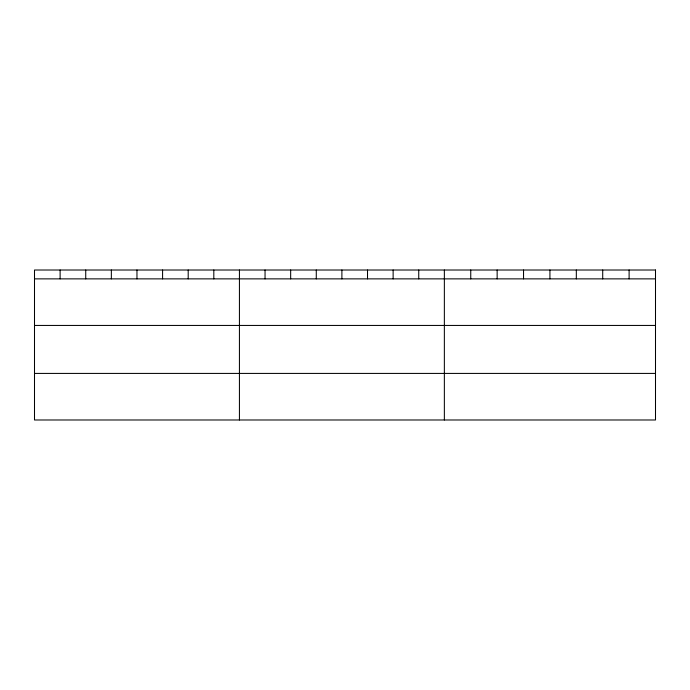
<?xml version="1.0" encoding="UTF-8"?>
<svg xmlns="http://www.w3.org/2000/svg" width="690" height="690" viewBox="0 0 690 690"><rect width="100%" height="100%" fill="white"/><g stroke="black" fill="none" stroke-linecap="round" stroke-linejoin="round"><path stroke-width="1.03" d="M34.5 278.872L655.5 278.872M34.5 325.439L655.5 325.439M34.5 373.419L655.5 373.419M629.107 270.014L629.107 278.872M602.715 270.014L602.715 278.872M576.323 270.014L576.323 278.872M549.93 270.014L549.93 278.872M523.538 270.014L523.538 278.872M497.145 270.014L497.145 278.872M470.752 270.014L470.752 278.872M444.36 270.014L444.36 419.986M418.744 270.014L418.744 278.872M393.128 270.014L393.128 278.872M367.511 270.014L367.511 278.872M341.895 270.014L341.895 278.872M316.279 270.014L316.279 278.872M290.663 270.014L290.663 278.872M265.046 270.014L265.046 278.872M239.43 270.014L239.43 419.986M213.814 270.014L213.814 278.872M188.197 270.014L188.197 278.872M162.581 270.014L162.581 278.872M136.965 270.014L136.965 278.872M111.349 270.014L111.349 278.872M85.733 270.014L85.733 278.872M60.116 270.014L60.116 278.872M655.5 270.014L34.5 270.014L34.5 419.986L655.5 419.986L655.5 270.014"/></g></svg>
